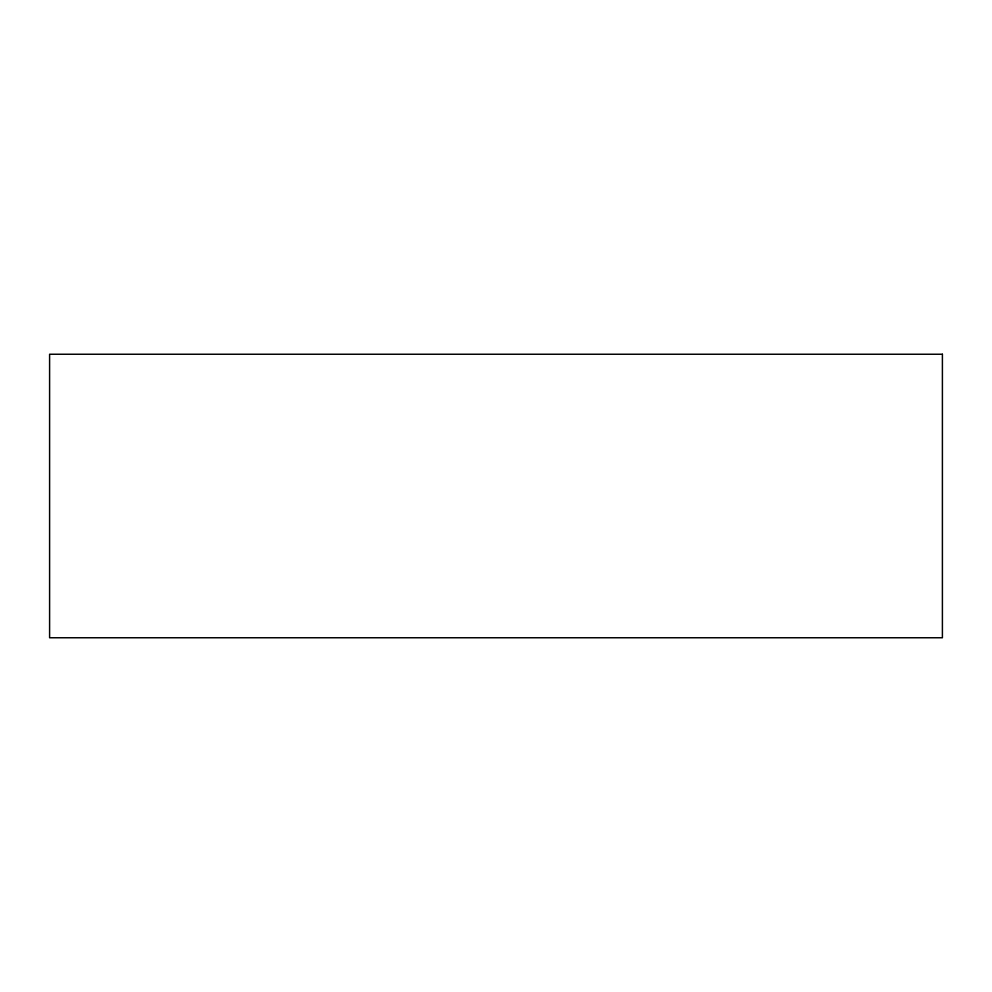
<?xml version="1.0" encoding="UTF-8"?>
<svg xmlns="http://www.w3.org/2000/svg" width="992" height="992" viewBox="0 0 992 992"><rect width="100%" height="100%" fill="white"/><g stroke="black" fill="none" stroke-linecap="round" stroke-linejoin="round"><path stroke-width="1.49" d="M942.4 354.243L49.6 354.243L49.6 637.757L942.4 637.757L942.4 354.243"/></g></svg>
